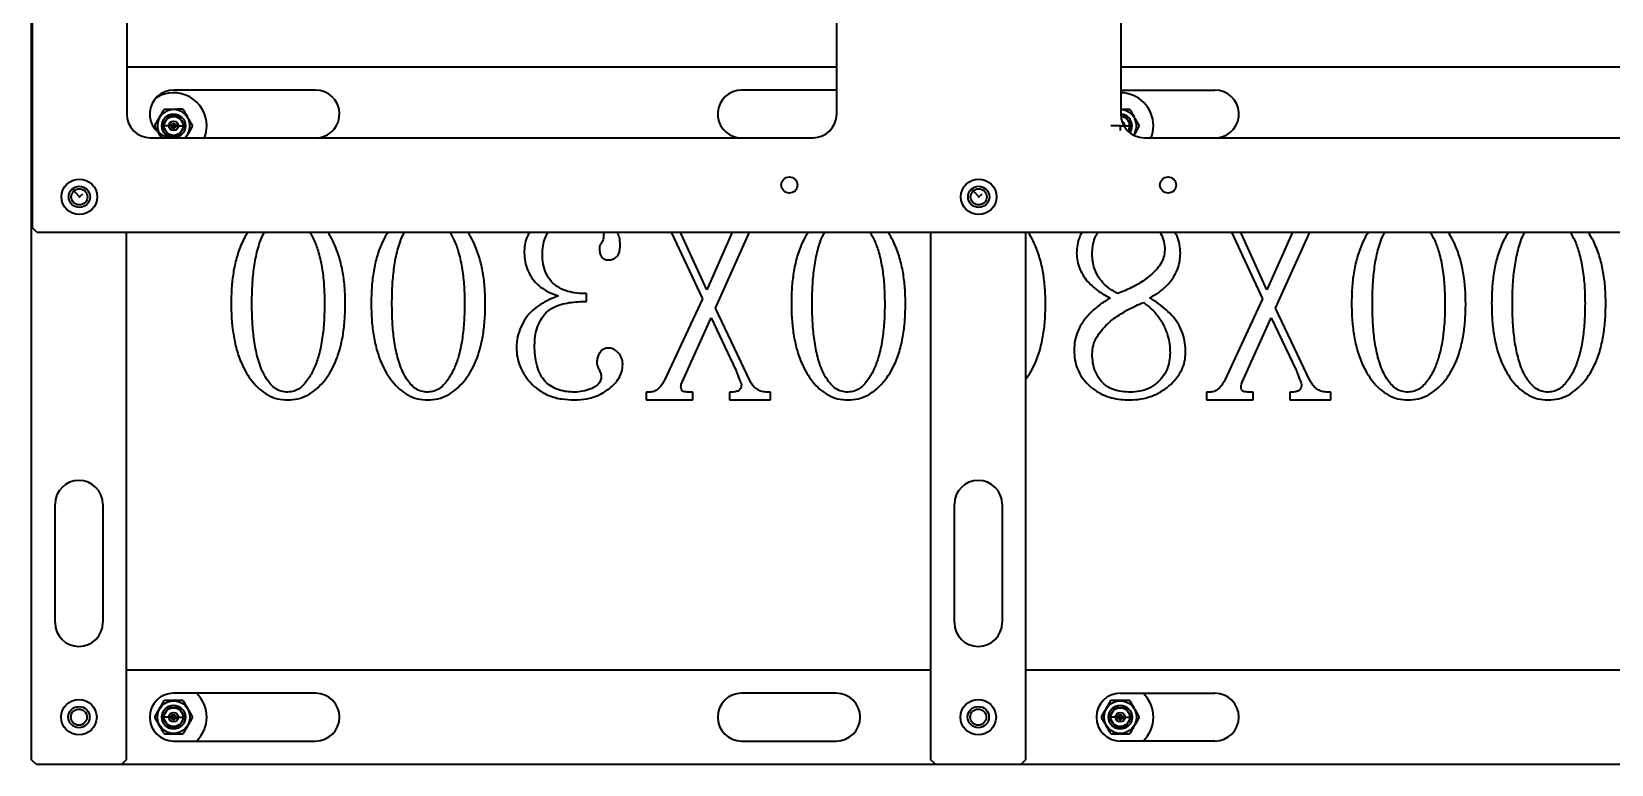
# Model space of a CAD drawing. Header units: millimetres. Extents: x -1052 to 3351, y 0 to 2015.
# Drawn here: x -248.64 to -238.76, y 1704.44 to 1709.02 of the extents above; entities that cross this region are included whole.
import ezdxf

# ---------------------------------------------------------------- set-up
doc = ezdxf.new("R2010")
doc.units = ezdxf.units.MM
doc.layers.add('AM_6', color=2, linetype='Continuous', lineweight=35)

msp = doc.modelspace()

# ---------------------------------------------------------------- linework, layer by layer
at = {"layer": 'AM_6'}
for p, q in [((-248.6363, 1704.4668), (-248.6363, 1714.343)), ((-248.6337, 1712.9129), (-248.6337, 1707.795)), ((-248.042, 1709.7623), (-248.042, 1708.505)), ((-243.6045, 1708.505), (-243.6045, 1709.5267)), ((-241.8295, 1709.5296), (-241.8295, 1708.505)), ((-248.042, 1708.8008), (-243.6045, 1708.8008)), ((-241.8295, 1708.8008), (-237.3945, 1708.8008)), ((-246.8613, 1708.6544), (-247.7488, 1708.6544)), ((-243.6071, 1708.6544), (-244.1988, 1708.6544)), ((-243.6045, 1708.6543), (-243.6071, 1708.6544)), ((-241.8295, 1708.6544), (-241.2404, 1708.6544)), ((-247.8001, 1708.4606), (-247.8171, 1708.431)), ((-247.783, 1708.4902), (-247.8001, 1708.4606)), ((-247.7488, 1708.4902), (-247.783, 1708.4902)), ((-247.7147, 1708.4902), (-247.7488, 1708.4902)), ((-247.6976, 1708.4606), (-247.7147, 1708.4902)), ((-247.6805, 1708.431), (-247.6976, 1708.4606)), ((-241.7978, 1708.4901), (-241.8287, 1708.4902)), ((-241.7808, 1708.4605), (-241.7978, 1708.4901)), ((-241.7638, 1708.4309), (-241.7808, 1708.4605)), ((-247.8171, 1708.431), (-247.8001, 1708.4014)), ((-247.7488, 1708.431), (-247.8073, 1708.431)), ((-247.8001, 1708.4014), (-247.783, 1708.3718)), ((-247.783, 1708.3718), (-247.7488, 1708.3718)), ((-247.7488, 1708.431), (-247.7488, 1708.4017)), ((-247.7488, 1708.431), (-247.7488, 1708.4017)), ((-247.7488, 1708.431), (-247.6903, 1708.431)), ((-247.7488, 1708.3718), (-247.7146, 1708.3718)), ((-247.7146, 1708.3718), (-247.6976, 1708.4014)), ((-247.6976, 1708.4014), (-247.6805, 1708.431)), ((-241.8321, 1708.431), (-241.8906, 1708.4311)), ((-241.8321, 1708.431), (-241.8321, 1708.4017)), ((-241.8321, 1708.431), (-241.8321, 1708.4017)), ((-241.8321, 1708.431), (-241.7736, 1708.4309)), ((-241.8025, 1708.431), (-241.8039, 1708.4219)), ((-241.7832, 1708.3975), (-241.7809, 1708.4013)), ((-241.7809, 1708.4013), (-241.7638, 1708.4309)), ((-247.8941, 1708.357), (-243.7524, 1708.357)), ((-241.6816, 1708.357), (-237.5398, 1708.357)), ((-248.3379, 1707.9872), (-248.3772, 1708.0306)), ((-248.3379, 1707.9872), (-248.3162, 1708.0069)), ((-242.717, 1707.9872), (-242.7563, 1708.0306)), ((-242.717, 1707.9872), (-242.6953, 1708.0069)), ((-248.6041, 1707.7654), (-248.6337, 1707.795)), ((-248.6041, 1707.7654), (-236.8298, 1707.7654)), ((-248.0447, 1707.7654), (-248.0447, 1704.4668)), ((-244.6386, 1707.7654), (-244.4438, 1707.3488)), ((-244.5765, 1707.7561), (-244.5798, 1707.7654)), ((-244.4167, 1707.4065), (-244.5765, 1707.7561)), ((-244.2575, 1707.7654), (-244.4167, 1707.4065)), ((-244.3625, 1707.2916), (-244.1498, 1707.7654)), ((-243.0154, 1704.4668), (-243.0154, 1707.7654)), ((-242.4238, 1707.7654), (-242.4238, 1704.4668)), ((-241.1372, 1707.7654), (-240.9424, 1707.3488)), ((-241.0751, 1707.7561), (-241.0784, 1707.7654)), ((-240.9153, 1707.4065), (-241.0751, 1707.7561)), ((-240.7561, 1707.7654), (-240.9153, 1707.4065)), ((-240.8611, 1707.2916), (-240.6484, 1707.7654)), ((-245.1684, 1707.3331), (-245.1684, 1707.3817)), ((-244.4438, 1707.3488), (-244.6806, 1706.841)), ((-244.1462, 1706.8341), (-244.3625, 1707.2916)), ((-240.9424, 1707.3488), (-241.1792, 1706.841)), ((-240.6448, 1706.8341), (-240.8611, 1707.2916)), ((-244.5712, 1706.8273), (-244.3896, 1707.2298)), ((-244.3896, 1707.2298), (-244.2341, 1706.9023)), ((-241.0698, 1706.8273), (-240.8882, 1707.2298)), ((-240.8882, 1707.2298), (-240.7326, 1706.9023)), ((-244.7956, 1706.7657), (-244.7956, 1706.7171)), ((-244.7753, 1706.7657), (-244.7956, 1706.7657)), ((-244.7956, 1706.7171), (-244.5028, 1706.7171)), ((-244.5028, 1706.7657), (-244.5301, 1706.7657)), ((-244.5028, 1706.7171), (-244.5028, 1706.7657)), ((-244.2746, 1706.7657), (-244.2746, 1706.7171)), ((-244.2612, 1706.7657), (-244.2746, 1706.7657)), ((-244.2746, 1706.7171), (-244.0175, 1706.7171)), ((-244.0175, 1706.7657), (-244.0446, 1706.7657)), ((-244.0175, 1706.7171), (-244.0175, 1706.7657)), ((-241.2942, 1706.7657), (-241.2942, 1706.7171)), ((-241.2739, 1706.7657), (-241.2942, 1706.7657)), ((-241.2942, 1706.7171), (-241.0014, 1706.7171)), ((-241.0014, 1706.7657), (-241.0287, 1706.7657)), ((-241.0014, 1706.7171), (-241.0014, 1706.7657)), ((-240.7732, 1706.7657), (-240.7732, 1706.7171)), ((-240.7598, 1706.7657), (-240.7732, 1706.7657)), ((-240.7732, 1706.7171), (-240.5161, 1706.7171)), ((-240.5161, 1706.7657), (-240.5432, 1706.7657)), ((-240.5161, 1706.7171), (-240.5161, 1706.7657)), ((-248.4899, 1705.3247), (-248.4899, 1706.0643)), ((-248.1911, 1706.0643), (-248.1911, 1705.3247)), ((-242.869, 1705.3247), (-242.869, 1706.0643)), ((-242.5702, 1706.0643), (-242.5702, 1705.3247)), ((-248.0447, 1705.0289), (-243.0154, 1705.0289)), ((-242.4238, 1705.0289), (-237.3945, 1705.0289)), ((-246.8613, 1704.8824), (-247.7488, 1704.8824)), ((-243.6071, 1704.8824), (-244.1988, 1704.8824)), ((-241.8321, 1704.8824), (-241.2404, 1704.8824)), ((-247.8001, 1704.7626), (-247.8171, 1704.733)), ((-247.8171, 1704.733), (-247.8001, 1704.7035)), ((-247.7488, 1704.733), (-247.8073, 1704.733)), ((-247.783, 1704.7922), (-247.8001, 1704.7626)), ((-247.7488, 1704.7922), (-247.783, 1704.7922)), ((-247.7147, 1704.7922), (-247.7488, 1704.7922)), ((-247.7488, 1704.733), (-247.6903, 1704.7331)), ((-247.7488, 1704.733), (-247.7488, 1704.7038)), ((-247.7488, 1704.733), (-247.7488, 1704.7038)), ((-247.6976, 1704.7626), (-247.7147, 1704.7922)), ((-247.6805, 1704.7331), (-247.6976, 1704.7626)), ((-247.6976, 1704.7035), (-247.6805, 1704.7331)), ((-241.8833, 1704.7627), (-241.9004, 1704.7331)), ((-241.9004, 1704.7331), (-241.8834, 1704.7035)), ((-241.8321, 1704.733), (-241.8906, 1704.7331)), ((-241.8662, 1704.7923), (-241.8833, 1704.7627)), ((-241.832, 1704.7922), (-241.8662, 1704.7923)), ((-241.8321, 1704.733), (-241.8321, 1704.7038)), ((-241.8321, 1704.733), (-241.8321, 1704.7038)), ((-241.8321, 1704.733), (-241.7736, 1704.733)), ((-241.7978, 1704.7922), (-241.832, 1704.7922)), ((-241.7808, 1704.7626), (-241.7978, 1704.7922)), ((-241.7809, 1704.7034), (-241.7638, 1704.7329)), ((-241.7638, 1704.7329), (-241.7808, 1704.7626)), ((-247.8001, 1704.7035), (-247.783, 1704.6739)), ((-247.783, 1704.6739), (-247.7488, 1704.6739)), ((-247.7488, 1704.6739), (-247.7146, 1704.6739)), ((-247.7146, 1704.6739), (-247.6976, 1704.7035)), ((-241.8834, 1704.7035), (-241.8663, 1704.6739)), ((-241.8663, 1704.6739), (-241.8322, 1704.6739)), ((-241.8322, 1704.6739), (-241.798, 1704.6738)), ((-241.798, 1704.6738), (-241.7809, 1704.7034)), ((-247.7488, 1704.5837), (-246.8613, 1704.5837)), ((-244.1988, 1704.5837), (-243.6071, 1704.5837)), ((-241.2404, 1704.5837), (-241.8321, 1704.5837)), ((-248.6067, 1704.4372), (-248.6363, 1704.4668)), ((-248.0742, 1704.4372), (-248.6067, 1704.4372)), ((-248.0447, 1704.4668), (-248.0742, 1704.4372)), ((-242.9859, 1704.4372), (-248.0742, 1704.4372)), ((-242.9859, 1704.4372), (-243.0154, 1704.4668)), ((-242.4534, 1704.4372), (-242.9859, 1704.4372)), ((-242.4238, 1704.4668), (-242.4534, 1704.4372)), ((-237.365, 1704.4372), (-242.4534, 1704.4372))]:
    msp.add_line(p, q, dxfattribs=at)
for points in [[(-247.806, 1708.4503), (-247.8032, 1708.4572), (-247.7941, 1708.4709)], [(-247.7607, 1708.4902), (-247.7443, 1708.4912), (-247.7369, 1708.4902)], [(-247.7035, 1708.4709), (-247.699, 1708.465), (-247.6916, 1708.4503)], [(-241.8288, 1708.4913), (-241.8275, 1708.4912), (-241.8201, 1708.4902)], [(-241.7867, 1708.4708), (-241.7822, 1708.4649), (-241.7749, 1708.4502)], [(-247.7941, 1708.3911), (-247.8032, 1708.4048), (-247.806, 1708.4117)], [(-247.7369, 1708.3718), (-247.7443, 1708.3708), (-247.7607, 1708.3718)], [(-247.6916, 1708.4117), (-247.699, 1708.397), (-247.7035, 1708.3911)], [(-241.7749, 1708.4116), (-241.7823, 1708.3969), (-241.7824, 1708.3968)], [(-247.806, 1704.7523), (-247.8032, 1704.7592), (-247.7941, 1704.7729)], [(-247.7941, 1704.6932), (-247.8032, 1704.7069), (-247.806, 1704.7138)], [(-247.7607, 1704.7922), (-247.7443, 1704.7932), (-247.7369, 1704.7922)], [(-247.7035, 1704.7729), (-247.699, 1704.7671), (-247.6916, 1704.7523)], [(-247.6916, 1704.7138), (-247.699, 1704.6991), (-247.7035, 1704.6932)], [(-241.8893, 1704.7524), (-241.8864, 1704.7593), (-241.8773, 1704.773)], [(-241.8774, 1704.6932), (-241.8865, 1704.7069), (-241.8893, 1704.7138)], [(-241.8439, 1704.7922), (-241.8275, 1704.7932), (-241.8201, 1704.7922)], [(-241.7749, 1704.7137), (-241.7823, 1704.699), (-241.7869, 1704.6931)], [(-241.7867, 1704.7729), (-241.7822, 1704.767), (-241.7749, 1704.7523)], [(-247.7369, 1704.6739), (-247.7443, 1704.6729), (-247.7607, 1704.6739)], [(-241.8203, 1704.6739), (-241.8277, 1704.6729), (-241.8441, 1704.6739)]]:
    msp.add_lwpolyline(points, dxfattribs=at)
for centre, radius in [((-247.7488, 1708.431), 0.074), ((-247.7488, 1708.431), 0.0592), ((-247.7488, 1708.431), 0.0296), ((-247.7488, 1708.431), 0.0148), ((-248.3379, 1707.9872), 0.1109), ((-243.9003, 1708.0612), 0.0503), ((-242.717, 1707.9872), 0.1109), ((-241.5336, 1708.0612), 0.0503), ((-248.3379, 1707.9872), 0.0666), ((-248.3379, 1707.9872), 0.0503), ((-242.717, 1707.9872), 0.0666), ((-242.717, 1707.9872), 0.0503), ((-248.3405, 1704.733), 0.1109), ((-247.7488, 1704.733), 0.1016), ((-247.7488, 1704.733), 0.074), ((-242.7196, 1704.733), 0.1109), ((-241.8321, 1704.733), 0.1016), ((-241.8321, 1704.733), 0.074), ((-248.3405, 1704.733), 0.0666), ((-248.3405, 1704.733), 0.0503), ((-247.7488, 1704.733), 0.0592), ((-247.7488, 1704.733), 0.0296), ((-247.7488, 1704.733), 0.0148), ((-242.7196, 1704.733), 0.0666), ((-242.7196, 1704.733), 0.0503), ((-241.8321, 1704.733), 0.0592), ((-241.8321, 1704.733), 0.0296), ((-241.8321, 1704.733), 0.0148)]:
    msp.add_circle(centre, radius, dxfattribs=at)
for centre, radius, start, end in [((-247.7488, 1708.505), 0.1494, 90, 261.93469), ((-247.7488, 1708.431), 0.2071, 0.01196, 121.7961), ((-246.8613, 1708.505), 0.1494, 278.06529, 90), ((-244.1988, 1708.505), 0.1494, 90, 261.93478), ((-241.8321, 1708.431), 0.2071, 359.91735, 89.2741), ((-241.2404, 1708.505), 0.1494, 278.06515, 90), ((-247.8941, 1708.505), 0.1479, 180, 270), ((-247.7488, 1708.431), 0.1016, 90.01196, 226.71578), ((-247.7488, 1708.431), 0.1183, 118.96699, 121.05694), ((-247.7488, 1708.431), 0.1016, 313.28422, 90.01196), ((-247.7488, 1708.431), 0.1183, 58.96699, 61.05694), ((-243.7524, 1708.505), 0.1479, 270, 360), ((-241.8321, 1708.431), 0.1016, 325.26358, 88.52032), ((-241.6816, 1708.505), 0.1479, 180, 270), ((-241.8321, 1708.431), 0.074, 359.91735, 87.96711), ((-241.8321, 1708.431), 0.0592, 359.91735, 86.73041), ((-241.8321, 1708.431), 0.1183, 58.87238, 60.96233), ((-247.7488, 1708.431), 0.1183, 178.96699, 181.05694), ((-247.7488, 1708.431), 0.1183, 358.96699, 1.05694), ((-247.7488, 1708.431), 0.2071, 339.07473, 0.01196), ((-241.8321, 1708.431), 0.0296, 359.91735, 70.25329), ((-241.8321, 1708.431), 0.0592, 325.59717, 359.91735), ((-241.8321, 1708.431), 0.074, 324.36046, 359.91735), ((-241.8321, 1708.431), 0.1183, 358.87238, 0.96233), ((-241.8321, 1708.431), 0.2071, 339.07472, 359.91735), ((-248.3405, 1706.0643), 0.1494, 0, 180), ((-242.7196, 1706.0643), 0.1494, 0, 180), ((-248.3405, 1705.3247), 0.1494, 180, 0), ((-242.7196, 1705.3247), 0.1494, 180, 0), ((-247.7488, 1704.733), 0.1494, 90, 270), ((-247.7488, 1704.733), 0.1183, 118.96699, 121.05694), ((-247.7488, 1704.733), 0.1183, 58.96699, 61.05694), ((-247.7488, 1704.733), 0.2071, 0.01196, 46.17255), ((-246.8613, 1704.733), 0.1494, 270, 90), ((-244.1988, 1704.733), 0.1494, 90, 270), ((-243.6071, 1704.733), 0.1494, 270, 90), ((-241.8321, 1704.733), 0.1494, 90, 270), ((-241.8321, 1704.733), 0.1183, 118.87238, 120.96233), ((-241.8321, 1704.733), 0.1183, 58.87238, 60.96233), ((-241.8321, 1704.733), 0.2071, 359.91735, 46.17255), ((-241.2404, 1704.733), 0.1494, 270, 90), ((-247.7488, 1704.733), 0.1183, 178.96699, 181.05694), ((-247.7488, 1704.733), 0.1183, 358.96699, 1.05694), ((-247.7488, 1704.733), 0.2071, 313.82745, 0.01196), ((-241.8321, 1704.733), 0.1183, 178.87238, 180.96233), ((-241.8321, 1704.733), 0.1183, 358.87238, 0.96233), ((-241.8321, 1704.733), 0.2071, 313.82745, 359.91735), ((-247.7488, 1704.733), 0.1183, 238.96699, 241.05694), ((-247.7488, 1704.733), 0.1183, 298.96699, 301.05694), ((-241.8321, 1704.733), 0.1183, 238.87238, 240.96233), ((-241.8321, 1704.733), 0.1183, 298.87238, 300.96233)]:
    msp.add_arc(centre, radius, start, end, dxfattribs=at)
for points, knots in [([(-247.8099, 1708.5324), (-247.8144, 1708.5245), (-247.8235, 1708.5088), (-247.8384, 1708.4829), (-247.8534, 1708.457), (-247.8625, 1708.4411), (-247.8671, 1708.4331)], [0, 0, 0, 0, 1.927165, 3.860956, 5.794003, 7.745967, 7.745967, 7.745967, 7.745967]), ([(-247.6916, 1708.5346), (-247.7007, 1708.5346), (-247.719, 1708.5346), (-247.7489, 1708.5345), (-247.7787, 1708.5345), (-247.797, 1708.5345), (-247.8061, 1708.5345)], [0, 0, 0, 0, 1.940476, 3.874383, 5.805976, 7.745967, 7.745967, 7.745967, 7.745967]), ([(-247.6305, 1708.4332), (-247.635, 1708.441), (-247.6441, 1708.4568), (-247.6591, 1708.4826), (-247.6741, 1708.5086), (-247.6832, 1708.5244), (-247.6878, 1708.5324)], [0, 0, 0, 0, 1.927165, 3.860956, 5.794003, 7.745967, 7.745967, 7.745967, 7.745967]), ([(-241.7747, 1708.5345), (-241.7838, 1708.5345), (-241.8013, 1708.5345), (-241.8204, 1708.5345), (-241.8295, 1708.5345)], [0, 0, 0, 0, 1.937974, 3.705715, 3.705715, 3.705715, 3.705715]), ([(-241.7138, 1708.433), (-241.7183, 1708.4409), (-241.7274, 1708.4566), (-241.7423, 1708.4825), (-241.7572, 1708.5085), (-241.7663, 1708.5243), (-241.7709, 1708.5323)], [0, 0, 0, 0, 1.927165, 3.860956, 5.794003, 7.745967, 7.745967, 7.745967, 7.745967]), ([(-247.8671, 1708.4288), (-247.8626, 1708.421), (-247.8535, 1708.4052), (-247.8391, 1708.3804), (-247.83, 1708.3645), (-247.8257, 1708.357)], [0, 0, 0, 0, 1.944492, 3.895669, 5.603895, 5.603895, 5.603895, 5.603895]), ([(-247.672, 1708.357), (-247.6677, 1708.3644), (-247.6586, 1708.3802), (-247.6442, 1708.4051), (-247.6351, 1708.4209), (-247.6305, 1708.4289)], [0, 0, 0, 0, 1.686713, 3.637015, 5.606401, 5.606401, 5.606401, 5.606401]), ([(-241.7464, 1708.3723), (-241.7452, 1708.3745), (-241.739, 1708.3852), (-241.7275, 1708.4049), (-241.7184, 1708.4207), (-241.7138, 1708.4287)], [0, 0, 0, 0, 0.506727, 2.446542, 4.405338, 4.405338, 4.405338, 4.405338]), ([(-247.2835, 1707.7654), (-247.2867, 1707.761), (-247.3024, 1707.7392), (-247.3285, 1707.6863), (-247.3575, 1707.6059), (-247.3768, 1707.5118), (-247.3877, 1707.4164), (-247.3887, 1707.3524), (-247.3892, 1707.3204)], [0, 0, 0, 0, 1.104504, 5.428195, 11.910792, 18.395274, 24.881598, 31.367921, 31.367921, 31.367921, 31.367921]), ([(-247.2595, 1707.3204), (-247.259, 1707.3562), (-247.258, 1707.4278), (-247.2484, 1707.5348), (-247.2332, 1707.6233), (-247.2134, 1707.692), (-247.1992, 1707.7345), (-247.186, 1707.7577), (-247.1817, 1707.7654)], [0, 0, 0, 0, 7.260937, 14.521686, 21.780741, 25.411226, 29.042064, 30.818904, 30.818904, 30.818904, 30.818904]), ([(-246.8972, 1707.7654), (-246.8876, 1707.7483), (-246.8647, 1707.708), (-246.8387, 1707.6298), (-246.8189, 1707.5338), (-246.8072, 1707.4273), (-246.8062, 1707.3561), (-246.8057, 1707.3204)], [0, 0, 0, 0, 3.971532, 9.391299, 16.616754, 23.844412, 31.073072, 31.073072, 31.073072, 31.073072]), ([(-246.676, 1707.3204), (-246.6766, 1707.3526), (-246.6778, 1707.4168), (-246.6897, 1707.5126), (-246.7106, 1707.607), (-246.7411, 1707.6871), (-246.7672, 1707.7399), (-246.7827, 1707.7613), (-246.7856, 1707.7654)], [0, 0, 0, 0, 6.518499, 13.03703, 19.553571, 26.069152, 30.414467, 31.428529, 31.428529, 31.428529, 31.428529]), ([(-246.4082, 1707.7654), (-246.4114, 1707.761), (-246.427, 1707.7392), (-246.4532, 1707.6863), (-246.4821, 1707.6059), (-246.5014, 1707.5118), (-246.5123, 1707.4164), (-246.5133, 1707.3524), (-246.5139, 1707.3204)], [0, 0, 0, 0, 1.104503, 5.428195, 11.910791, 18.395273, 24.881597, 31.36792, 31.36792, 31.36792, 31.36792]), ([(-246.3842, 1707.3204), (-246.3837, 1707.3562), (-246.3827, 1707.4278), (-246.3731, 1707.5348), (-246.3578, 1707.6233), (-246.338, 1707.692), (-246.3238, 1707.7345), (-246.3107, 1707.7577), (-246.3064, 1707.7654)], [0, 0, 0, 0, 7.260937, 14.521686, 21.780741, 25.411226, 29.042064, 30.818903, 30.818903, 30.818903, 30.818903]), ([(-246.0219, 1707.7654), (-246.0122, 1707.7483), (-245.9894, 1707.708), (-245.9634, 1707.6298), (-245.9436, 1707.5338), (-245.9318, 1707.4273), (-245.9308, 1707.3561), (-245.9303, 1707.3204)], [0, 0, 0, 0, 3.971532, 9.391298, 16.616753, 23.844411, 31.073071, 31.073071, 31.073071, 31.073071]), ([(-245.8006, 1707.3204), (-245.8012, 1707.3526), (-245.8024, 1707.4168), (-245.8143, 1707.5126), (-245.8352, 1707.607), (-245.8658, 1707.6871), (-245.8918, 1707.7399), (-245.9073, 1707.7613), (-245.9103, 1707.7654)], [0, 0, 0, 0, 6.518499, 13.03703, 19.553571, 26.069152, 30.414467, 31.428529, 31.428529, 31.428529, 31.428529]), ([(-245.5237, 1707.7654), (-245.5279, 1707.7585), (-245.5407, 1707.7378), (-245.5542, 1707.6984), (-245.5564, 1707.6656), (-245.5575, 1707.6492)], [0, 0, 0, 0, 1.627433, 4.96109, 8.29355, 8.29355, 8.29355, 8.29355]), ([(-245.444, 1707.6284), (-245.4432, 1707.6456), (-245.4416, 1707.68), (-245.43, 1707.7268), (-245.4156, 1707.7537), (-245.4093, 1707.7654)], [0, 0, 0, 0, 3.489077, 6.978706, 9.665659, 9.665659, 9.665659, 9.665659]), ([(-245.0737, 1707.7001), (-245.0782, 1707.6946), (-245.0862, 1707.6846), (-245.087, 1707.672), (-245.0874, 1707.6664)], [0, 0, 0, 0, 1.408818, 2.520444, 2.520444, 2.520444, 2.520444]), ([(-245.06, 1707.7672), (-245.0606, 1707.7543), (-245.0614, 1707.7363), (-245.0649, 1707.7129), (-245.0708, 1707.7043), (-245.0737, 1707.7001)], [0, 0, 0, 0, 2.63685, 3.682025, 4.713248, 4.713248, 4.713248, 4.713248]), ([(-245.0291, 1707.5925), (-245.0208, 1707.5934), (-245.0041, 1707.5954), (-244.9825, 1707.6089), (-244.9653, 1707.6298), (-244.9588, 1707.6576), (-244.9581, 1707.6772), (-244.9577, 1707.6869)], [0, 0, 0, 0, 1.684468, 3.373027, 5.056239, 7.046623, 9.040429, 9.040429, 9.040429, 9.040429]), ([(-244.9577, 1707.6869), (-244.9583, 1707.7026), (-244.9594, 1707.7299), (-244.9702, 1707.7548), (-244.9748, 1707.7654)], [0, 0, 0, 0, 3.149861, 5.476207, 5.476207, 5.476207, 5.476207]), ([(-243.7821, 1707.7654), (-243.7853, 1707.761), (-243.801, 1707.7392), (-243.8271, 1707.6863), (-243.8561, 1707.6059), (-243.8754, 1707.5118), (-243.8863, 1707.4164), (-243.8873, 1707.3524), (-243.8878, 1707.3204)], [0, 0, 0, 0, 1.104501, 5.428193, 11.910789, 18.395271, 24.881595, 31.367918, 31.367918, 31.367918, 31.367918]), ([(-243.7581, 1707.3204), (-243.7576, 1707.3562), (-243.7566, 1707.4278), (-243.747, 1707.5348), (-243.7318, 1707.6233), (-243.712, 1707.692), (-243.6977, 1707.7345), (-243.6846, 1707.7577), (-243.6803, 1707.7654)], [0, 0, 0, 0, 7.260937, 14.521686, 21.780741, 25.411226, 29.042064, 30.818902, 30.818902, 30.818902, 30.818902]), ([(-243.3958, 1707.7654), (-243.3862, 1707.7483), (-243.3633, 1707.708), (-243.3373, 1707.6298), (-243.3175, 1707.5338), (-243.3058, 1707.4273), (-243.3048, 1707.3561), (-243.3042, 1707.3204)], [0, 0, 0, 0, 3.97153, 9.391296, 16.616751, 23.84441, 31.07307, 31.07307, 31.07307, 31.07307]), ([(-243.1746, 1707.3204), (-243.1752, 1707.3526), (-243.1764, 1707.4168), (-243.1882, 1707.5126), (-243.2092, 1707.607), (-243.2397, 1707.6871), (-243.2658, 1707.7399), (-243.2813, 1707.7613), (-243.2842, 1707.7654)], [0, 0, 0, 0, 6.518499, 13.03703, 19.553571, 26.069152, 30.414467, 31.428527, 31.428527, 31.428527, 31.428527]), ([(-242.2992, 1707.3204), (-242.2998, 1707.3526), (-242.301, 1707.4168), (-242.3129, 1707.5126), (-242.3338, 1707.607), (-242.3643, 1707.6871), (-242.3904, 1707.7399), (-242.4059, 1707.7613), (-242.4089, 1707.7654)], [0, 0, 0, 0, 6.518499, 13.03703, 19.553571, 26.069152, 30.414467, 31.428526, 31.428526, 31.428526, 31.428526]), ([(-242.0704, 1707.7654), (-242.0757, 1707.7562), (-242.0896, 1707.732), (-242.1019, 1707.6878), (-242.1038, 1707.6531), (-242.1047, 1707.6358)], [0, 0, 0, 0, 2.139286, 5.660542, 9.181424, 9.181424, 9.181424, 9.181424]), ([(-242.0074, 1707.6284), (-242.0066, 1707.6456), (-242.005, 1707.6799), (-241.9934, 1707.7267), (-241.979, 1707.7536), (-241.9728, 1707.7654)], [0, 0, 0, 0, 3.482175, 6.964901, 9.665048, 9.665048, 9.665048, 9.665048]), ([(-241.585, 1707.7654), (-241.583, 1707.7623), (-241.5713, 1707.7447), (-241.5575, 1707.7078), (-241.5549, 1707.6731), (-241.5535, 1707.6558)], [0, 0, 0, 0, 0.755597, 4.287297, 7.813969, 7.813969, 7.813969, 7.813969]), ([(-241.4563, 1707.6358), (-241.4573, 1707.6539), (-241.4594, 1707.6901), (-241.4721, 1707.7344), (-241.4861, 1707.7577), (-241.4908, 1707.7654)], [0, 0, 0, 0, 3.685083, 7.369956, 9.189011, 9.189011, 9.189011, 9.189011]), ([(-240.2807, 1707.7654), (-240.2839, 1707.761), (-240.2995, 1707.7392), (-240.3257, 1707.6863), (-240.3547, 1707.6059), (-240.374, 1707.5118), (-240.3848, 1707.4164), (-240.3859, 1707.3524), (-240.3864, 1707.3204)], [0, 0, 0, 0, 1.104499, 5.42819, 11.910787, 18.395268, 24.881592, 31.367915, 31.367915, 31.367915, 31.367915]), ([(-240.2567, 1707.3204), (-240.2562, 1707.3562), (-240.2552, 1707.4278), (-240.2456, 1707.5348), (-240.2304, 1707.6233), (-240.2106, 1707.692), (-240.1963, 1707.7345), (-240.1832, 1707.7577), (-240.1789, 1707.7654)], [0, 0, 0, 0, 7.260937, 14.521686, 21.780741, 25.411226, 29.042064, 30.818899, 30.818899, 30.818899, 30.818899]), ([(-239.8944, 1707.7654), (-239.8848, 1707.7483), (-239.8619, 1707.708), (-239.8359, 1707.6298), (-239.8161, 1707.5338), (-239.8044, 1707.4273), (-239.8034, 1707.3561), (-239.8028, 1707.3204)], [0, 0, 0, 0, 3.971527, 9.391294, 16.616749, 23.844407, 31.073067, 31.073067, 31.073067, 31.073067]), ([(-239.6732, 1707.3204), (-239.6738, 1707.3526), (-239.675, 1707.4168), (-239.6868, 1707.5126), (-239.7078, 1707.607), (-239.7383, 1707.6871), (-239.7644, 1707.7399), (-239.7799, 1707.7613), (-239.7828, 1707.7654)], [0, 0, 0, 0, 6.518499, 13.03703, 19.553571, 26.069152, 30.414467, 31.428524, 31.428524, 31.428524, 31.428524]), ([(-239.4054, 1707.7654), (-239.4085, 1707.761), (-239.4242, 1707.7392), (-239.4504, 1707.6863), (-239.4793, 1707.6059), (-239.4986, 1707.5118), (-239.5095, 1707.4164), (-239.5105, 1707.3524), (-239.5111, 1707.3204)], [0, 0, 0, 0, 1.104498, 5.428189, 11.910786, 18.395267, 24.881592, 31.367915, 31.367915, 31.367915, 31.367915]), ([(-239.3814, 1707.3204), (-239.3809, 1707.3562), (-239.3799, 1707.4278), (-239.3703, 1707.5348), (-239.355, 1707.6233), (-239.3352, 1707.692), (-239.321, 1707.7345), (-239.3079, 1707.7577), (-239.3036, 1707.7654)], [0, 0, 0, 0, 7.260937, 14.521686, 21.780741, 25.411226, 29.042064, 30.818898, 30.818898, 30.818898, 30.818898]), ([(-239.0191, 1707.7654), (-239.0094, 1707.7483), (-238.9866, 1707.708), (-238.9606, 1707.6298), (-238.9407, 1707.5338), (-238.929, 1707.4273), (-238.928, 1707.3561), (-238.9275, 1707.3204)], [0, 0, 0, 0, 3.971527, 9.391293, 16.616748, 23.844406, 31.073066, 31.073066, 31.073066, 31.073066]), ([(-238.7978, 1707.3204), (-238.7984, 1707.3526), (-238.7996, 1707.4168), (-238.8115, 1707.5126), (-238.8324, 1707.607), (-238.8629, 1707.6871), (-238.889, 1707.7399), (-238.9045, 1707.7613), (-238.9075, 1707.7654)], [0, 0, 0, 0, 6.518499, 13.03703, 19.553571, 26.069152, 30.414467, 31.428523, 31.428523, 31.428523, 31.428523]), ([(-245.5575, 1707.6492), (-245.5567, 1707.6313), (-245.5553, 1707.5954), (-245.5429, 1707.5428), (-245.5203, 1707.4937), (-245.4879, 1707.4493), (-245.445, 1707.4135), (-245.3955, 1707.3861), (-245.3599, 1707.3739), (-245.3422, 1707.3678)], [0, 0, 0, 0, 3.635211, 7.269468, 10.902488, 14.534689, 18.340458, 22.147777, 25.957079, 25.957079, 25.957079, 25.957079]), ([(-245.1684, 1707.3817), (-245.1882, 1707.3823), (-245.2276, 1707.3833), (-245.286, 1707.3943), (-245.3413, 1707.4167), (-245.3891, 1707.4546), (-245.4226, 1707.5065), (-245.4412, 1707.5664), (-245.443, 1707.6077), (-245.444, 1707.6284)], [0, 0, 0, 0, 4.006866, 8.011927, 12.011262, 16.005745, 20.190787, 24.378667, 28.572897, 28.572897, 28.572897, 28.572897]), ([(-245.0874, 1707.6664), (-245.0868, 1707.6564), (-245.0857, 1707.6364), (-245.0757, 1707.6089), (-245.0529, 1707.5938), (-245.0371, 1707.5929), (-245.0291, 1707.5925)], [0, 0, 0, 0, 2.047895, 4.088593, 5.681813, 7.288672, 7.288672, 7.288672, 7.288672]), ([(-242.1047, 1707.6358), (-242.1038, 1707.6185), (-242.102, 1707.5839), (-242.0854, 1707.5342), (-242.0609, 1707.4884), (-242.0279, 1707.4471), (-241.988, 1707.4113), (-241.9434, 1707.3801), (-241.9115, 1707.3631), (-241.8955, 1707.3546)], [0, 0, 0, 0, 3.501305, 7.006515, 10.508905, 14.01139, 17.680989, 21.35171, 25.022686, 25.022686, 25.022686, 25.022686]), ([(-241.8474, 1707.382), (-241.8643, 1707.3914), (-241.8982, 1707.4102), (-241.9419, 1707.449), (-241.9746, 1707.4924), (-241.9948, 1707.5381), (-242.0057, 1707.5828), (-242.0068, 1707.6132), (-242.0074, 1707.6284)], [0, 0, 0, 0, 3.927, 7.851125, 11.773583, 14.859258, 17.944262, 21.030108, 21.030108, 21.030108, 21.030108]), ([(-241.5535, 1707.6558), (-241.5551, 1707.64), (-241.5582, 1707.6083), (-241.5801, 1707.5654), (-241.6094, 1707.528), (-241.644, 1707.4954), (-241.6937, 1707.4572), (-241.7614, 1707.4179), (-241.8187, 1707.394), (-241.8474, 1707.382)], [0, 0, 0, 0, 3.198022, 6.400727, 9.606377, 12.813709, 16.021399, 22.320705, 28.621385, 28.621385, 28.621385, 28.621385]), ([(-241.6493, 1707.3546), (-241.6297, 1707.3656), (-241.5906, 1707.3874), (-241.5392, 1707.4313), (-241.4997, 1707.4802), (-241.4738, 1707.5319), (-241.4586, 1707.5829), (-241.457, 1707.6181), (-241.4563, 1707.6358)], [0, 0, 0, 0, 4.542983, 9.087019, 13.627008, 17.196197, 20.766836, 24.336277, 24.336277, 24.336277, 24.336277]), ([(-247.3892, 1707.3204), (-247.3887, 1707.2882), (-247.3876, 1707.2238), (-247.3767, 1707.1276), (-247.3571, 1707.0329), (-247.3288, 1706.9514), (-247.2941, 1706.8846), (-247.2577, 1706.8313), (-247.2138, 1706.7837), (-247.1612, 1706.7459), (-247.1006, 1706.7214), (-247.0576, 1706.7185), (-247.0361, 1706.7171)], [0, 0, 0, 0, 6.53634, 13.072774, 19.607496, 26.140702, 30.497458, 34.853869, 39.209725, 43.562349, 47.912259, 52.262522, 52.262522, 52.262522, 52.262522]), ([(-247.0361, 1706.7657), (-247.0497, 1706.7668), (-247.0768, 1706.769), (-247.1139, 1706.7876), (-247.144, 1706.8151), (-247.1715, 1706.851), (-247.1943, 1706.8953), (-247.2136, 1706.9459), (-247.2333, 1707.0153), (-247.2486, 1707.1044), (-247.258, 1707.2122), (-247.259, 1707.2844), (-247.2595, 1707.3204)], [0, 0, 0, 0, 2.737707, 5.477228, 8.218682, 10.962098, 14.61945, 18.278278, 21.937386, 29.253689, 36.571317, 43.889685, 43.889685, 43.889685, 43.889685]), ([(-247.0361, 1706.7171), (-247.0145, 1706.7185), (-246.9712, 1706.7213), (-246.91, 1706.7455), (-246.8565, 1706.7826), (-246.8113, 1706.8296), (-246.7732, 1706.8822), (-246.7376, 1706.9492), (-246.7084, 1707.0309), (-246.6886, 1707.1263), (-246.6775, 1707.2231), (-246.6765, 1707.288), (-246.676, 1707.3204)], [0, 0, 0, 0, 4.380654, 8.760049, 13.142871, 17.52698, 21.913034, 26.298994, 32.87551, 39.45504, 46.035854, 52.616153, 52.616153, 52.616153, 52.616153]), ([(-246.8057, 1707.3204), (-246.8061, 1707.2843), (-246.807, 1707.2122), (-246.8181, 1707.1044), (-246.8364, 1707.0067), (-246.8657, 1706.9212), (-246.8965, 1706.8606), (-246.9294, 1706.8174), (-246.9592, 1706.7897), (-246.9955, 1706.7695), (-247.0226, 1706.767), (-247.0361, 1706.7657)], [0, 0, 0, 0, 7.321546, 14.642104, 21.96059, 27.449501, 32.934439, 35.679364, 38.422582, 41.163275, 43.900225, 43.900225, 43.900225, 43.900225]), ([(-246.5139, 1707.3204), (-246.5133, 1707.2882), (-246.5122, 1707.2238), (-246.5014, 1707.1276), (-246.4817, 1707.0329), (-246.4535, 1706.9514), (-246.4187, 1706.8846), (-246.3823, 1706.8313), (-246.3385, 1706.7837), (-246.2859, 1706.7459), (-246.2253, 1706.7214), (-246.1823, 1706.7185), (-246.1608, 1706.7171)], [0, 0, 0, 0, 6.53634, 13.072774, 19.607496, 26.140702, 30.497458, 34.853869, 39.209725, 43.562349, 47.912259, 52.262522, 52.262522, 52.262522, 52.262522]), ([(-246.1608, 1706.7657), (-246.1743, 1706.7668), (-246.2014, 1706.769), (-246.2385, 1706.7876), (-246.2687, 1706.8151), (-246.2962, 1706.851), (-246.3189, 1706.8953), (-246.3382, 1706.9459), (-246.3579, 1707.0153), (-246.3733, 1707.1044), (-246.3826, 1707.2122), (-246.3837, 1707.2844), (-246.3842, 1707.3204)], [0, 0, 0, 0, 2.737707, 5.477228, 8.218682, 10.962098, 14.61945, 18.278278, 21.937386, 29.253689, 36.571317, 43.889685, 43.889685, 43.889685, 43.889685]), ([(-246.1608, 1706.7171), (-246.1391, 1706.7185), (-246.0959, 1706.7213), (-246.0347, 1706.7455), (-245.9811, 1706.7826), (-245.936, 1706.8296), (-245.8978, 1706.8822), (-245.8623, 1706.9492), (-245.833, 1707.0309), (-245.8133, 1707.1263), (-245.8022, 1707.2231), (-245.8011, 1707.288), (-245.8006, 1707.3204)], [0, 0, 0, 0, 4.380654, 8.760049, 13.142871, 17.52698, 21.913034, 26.298994, 32.87551, 39.45504, 46.035854, 52.616153, 52.616153, 52.616153, 52.616153]), ([(-245.9303, 1707.3204), (-245.9308, 1707.2843), (-245.9317, 1707.2122), (-245.9427, 1707.1044), (-245.961, 1707.0067), (-245.9903, 1706.9212), (-246.0212, 1706.8606), (-246.054, 1706.8174), (-246.0838, 1706.7897), (-246.1201, 1706.7695), (-246.1472, 1706.767), (-246.1608, 1706.7657)], [0, 0, 0, 0, 7.321546, 14.642104, 21.96059, 27.449501, 32.934439, 35.679364, 38.422582, 41.163275, 43.900225, 43.900225, 43.900225, 43.900225]), ([(-245.3422, 1707.3678), (-245.3617, 1707.3604), (-245.4007, 1707.3457), (-245.4557, 1707.3157), (-245.5069, 1707.2792), (-245.5488, 1707.2307), (-245.5789, 1707.1735), (-245.6019, 1707.1115), (-245.6047, 1707.0677), (-245.6061, 1707.0459)], [0, 0, 0, 0, 4.230424, 8.459632, 12.686915, 16.908734, 21.338782, 25.768812, 30.196448, 30.196448, 30.196448, 30.196448]), ([(-245.4926, 1707.0595), (-245.4919, 1707.0778), (-245.4906, 1707.1143), (-245.4785, 1707.168), (-245.4558, 1707.2181), (-245.4235, 1707.2628), (-245.3791, 1707.2955), (-245.3284, 1707.3153), (-245.2757, 1707.3262), (-245.2222, 1707.3321), (-245.1863, 1707.3328), (-245.1684, 1707.3331)], [0, 0, 0, 0, 3.70098, 7.401419, 11.098982, 14.796516, 18.487928, 22.121967, 25.757944, 29.394834, 33.032104, 33.032104, 33.032104, 33.032104]), ([(-243.8878, 1707.3204), (-243.8873, 1707.2882), (-243.8862, 1707.2238), (-243.8753, 1707.1276), (-243.8557, 1707.0329), (-243.8274, 1706.9514), (-243.7927, 1706.8846), (-243.7563, 1706.8313), (-243.7124, 1706.7837), (-243.6598, 1706.7459), (-243.5992, 1706.7214), (-243.5562, 1706.7185), (-243.5347, 1706.7171)], [0, 0, 0, 0, 6.53634, 13.072774, 19.607496, 26.140702, 30.497458, 34.853869, 39.209725, 43.562349, 47.912259, 52.262522, 52.262522, 52.262522, 52.262522]), ([(-243.5347, 1706.7657), (-243.5483, 1706.7668), (-243.5754, 1706.769), (-243.6125, 1706.7876), (-243.6426, 1706.8151), (-243.6701, 1706.851), (-243.6929, 1706.8953), (-243.7121, 1706.9459), (-243.7319, 1707.0153), (-243.7472, 1707.1044), (-243.7566, 1707.2122), (-243.7576, 1707.2844), (-243.7581, 1707.3204)], [0, 0, 0, 0, 2.737707, 5.477228, 8.218682, 10.962098, 14.61945, 18.278278, 21.937386, 29.253689, 36.571317, 43.889685, 43.889685, 43.889685, 43.889685]), ([(-243.5347, 1706.7171), (-243.5131, 1706.7185), (-243.4698, 1706.7213), (-243.4086, 1706.7455), (-243.355, 1706.7826), (-243.3099, 1706.8296), (-243.2718, 1706.8822), (-243.2362, 1706.9492), (-243.207, 1707.0309), (-243.1872, 1707.1263), (-243.1761, 1707.2231), (-243.1751, 1707.288), (-243.1746, 1707.3204)], [0, 0, 0, 0, 4.380654, 8.760049, 13.142871, 17.52698, 21.913034, 26.298994, 32.87551, 39.45504, 46.035854, 52.616153, 52.616153, 52.616153, 52.616153]), ([(-243.3042, 1707.3204), (-243.3047, 1707.2843), (-243.3056, 1707.2122), (-243.3167, 1707.1044), (-243.335, 1707.0067), (-243.3643, 1706.9212), (-243.3951, 1706.8606), (-243.428, 1706.8174), (-243.4578, 1706.7897), (-243.494, 1706.7695), (-243.5212, 1706.767), (-243.5347, 1706.7657)], [0, 0, 0, 0, 7.321546, 14.642104, 21.96059, 27.449501, 32.934439, 35.679364, 38.422582, 41.163275, 43.900225, 43.900225, 43.900225, 43.900225]), ([(-242.4238, 1706.847), (-242.4148, 1706.8588), (-242.3927, 1706.8878), (-242.3611, 1706.9494), (-242.3315, 1707.0309), (-242.3119, 1707.1264), (-242.3008, 1707.2231), (-242.2997, 1707.288), (-242.2992, 1707.3204)], [0, 0, 0, 0, 3.004857, 7.389364, 13.963704, 20.541055, 27.11969, 33.697811, 33.697811, 33.697811, 33.697811]), ([(-241.8955, 1707.3546), (-241.9175, 1707.3407), (-241.9616, 1707.3129), (-242.0212, 1707.2619), (-242.0678, 1707.2057), (-242.0992, 1707.1462), (-242.1179, 1707.0871), (-242.1199, 1707.0461), (-242.1209, 1707.0256)], [0, 0, 0, 0, 5.285988, 10.569434, 15.850077, 20.001635, 24.157236, 28.308413, 28.308413, 28.308413, 28.308413]), ([(-242.0074, 1707.0053), (-242.006, 1707.0232), (-242.0031, 1707.059), (-241.9813, 1707.1088), (-241.9506, 1707.1529), (-241.9133, 1707.1916), (-241.8588, 1707.237), (-241.7837, 1707.2838), (-241.7198, 1707.3128), (-241.6878, 1707.3273)], [0, 0, 0, 0, 3.61901, 7.239133, 10.863153, 14.488167, 18.114295, 25.234839, 32.357773, 32.357773, 32.357773, 32.357773]), ([(-241.6878, 1707.3273), (-241.6693, 1707.3134), (-241.6322, 1707.2856), (-241.5876, 1707.2319), (-241.5552, 1707.176), (-241.5348, 1707.1201), (-241.5232, 1707.0666), (-241.5218, 1707.0303), (-241.5211, 1707.0122)], [0, 0, 0, 0, 4.683969, 9.367416, 14.051285, 17.731676, 21.414532, 25.096097, 25.096097, 25.096097, 25.096097]), ([(-241.4239, 1707.0119), (-241.4246, 1707.0321), (-241.426, 1707.0726), (-241.4401, 1707.1319), (-241.4646, 1707.1877), (-241.501, 1707.2377), (-241.5448, 1707.2825), (-241.5948, 1707.322), (-241.6311, 1707.3437), (-241.6493, 1707.3546)], [0, 0, 0, 0, 4.09749, 8.19341, 12.287821, 16.384292, 20.677956, 24.97256, 29.267287, 29.267287, 29.267287, 29.267287]), ([(-240.3864, 1707.3204), (-240.3859, 1707.2882), (-240.3848, 1707.2238), (-240.3739, 1707.1276), (-240.3543, 1707.0329), (-240.326, 1706.9514), (-240.2913, 1706.8846), (-240.2549, 1706.8313), (-240.211, 1706.7837), (-240.1584, 1706.7459), (-240.0978, 1706.7214), (-240.0548, 1706.7185), (-240.0333, 1706.7171)], [0, 0, 0, 0, 6.53634, 13.072774, 19.607496, 26.140702, 30.497458, 34.853869, 39.209725, 43.562349, 47.912259, 52.262522, 52.262522, 52.262522, 52.262522]), ([(-240.0333, 1706.7657), (-240.0469, 1706.7668), (-240.074, 1706.769), (-240.1111, 1706.7876), (-240.1412, 1706.8151), (-240.1687, 1706.851), (-240.1915, 1706.8953), (-240.2107, 1706.9459), (-240.2304, 1707.0153), (-240.2458, 1707.1044), (-240.2552, 1707.2122), (-240.2562, 1707.2844), (-240.2567, 1707.3204)], [0, 0, 0, 0, 2.737707, 5.477228, 8.218682, 10.962098, 14.61945, 18.278278, 21.937386, 29.253689, 36.571317, 43.889685, 43.889685, 43.889685, 43.889685]), ([(-240.0333, 1706.7171), (-240.0117, 1706.7185), (-239.9684, 1706.7213), (-239.9072, 1706.7455), (-239.8536, 1706.7826), (-239.8085, 1706.8296), (-239.7704, 1706.8822), (-239.7348, 1706.9492), (-239.7056, 1707.0309), (-239.6858, 1707.1263), (-239.6747, 1707.2231), (-239.6737, 1707.288), (-239.6732, 1707.3204)], [0, 0, 0, 0, 4.380654, 8.760049, 13.142871, 17.52698, 21.913034, 26.298994, 32.87551, 39.45504, 46.035854, 52.616153, 52.616153, 52.616153, 52.616153]), ([(-239.8028, 1707.3204), (-239.8033, 1707.2843), (-239.8042, 1707.2122), (-239.8153, 1707.1044), (-239.8336, 1707.0067), (-239.8628, 1706.9212), (-239.8937, 1706.8606), (-239.9265, 1706.8174), (-239.9564, 1706.7897), (-239.9926, 1706.7695), (-240.0198, 1706.767), (-240.0333, 1706.7657)], [0, 0, 0, 0, 7.321546, 14.642104, 21.96059, 27.449501, 32.934439, 35.679364, 38.422582, 41.163275, 43.900225, 43.900225, 43.900225, 43.900225]), ([(-239.5111, 1707.3204), (-239.5105, 1707.2882), (-239.5094, 1707.2238), (-239.4986, 1707.1276), (-239.4789, 1707.0329), (-239.4507, 1706.9514), (-239.4159, 1706.8846), (-239.3795, 1706.8313), (-239.3357, 1706.7837), (-239.2831, 1706.7459), (-239.2225, 1706.7214), (-239.1795, 1706.7185), (-239.158, 1706.7171)], [0, 0, 0, 0, 6.53634, 13.072774, 19.607496, 26.140702, 30.497458, 34.853869, 39.209725, 43.562349, 47.912259, 52.262522, 52.262522, 52.262522, 52.262522]), ([(-239.158, 1706.7657), (-239.1715, 1706.7668), (-239.1986, 1706.769), (-239.2357, 1706.7876), (-239.2658, 1706.8151), (-239.2933, 1706.851), (-239.3161, 1706.8953), (-239.3354, 1706.9459), (-239.3551, 1707.0153), (-239.3705, 1707.1044), (-239.3798, 1707.2122), (-239.3809, 1707.2844), (-239.3814, 1707.3204)], [0, 0, 0, 0, 2.737707, 5.477228, 8.218682, 10.962098, 14.61945, 18.278278, 21.937386, 29.253689, 36.571317, 43.889685, 43.889685, 43.889685, 43.889685]), ([(-239.158, 1706.7171), (-239.1363, 1706.7185), (-239.093, 1706.7213), (-239.0319, 1706.7455), (-238.9783, 1706.7826), (-238.9332, 1706.8296), (-238.895, 1706.8822), (-238.8595, 1706.9492), (-238.8302, 1707.0309), (-238.8105, 1707.1263), (-238.7994, 1707.2231), (-238.7983, 1707.288), (-238.7978, 1707.3204)], [0, 0, 0, 0, 4.380654, 8.760049, 13.142871, 17.52698, 21.913034, 26.298994, 32.87551, 39.45504, 46.035854, 52.616153, 52.616153, 52.616153, 52.616153]), ([(-238.9275, 1707.3204), (-238.9279, 1707.2843), (-238.9289, 1707.2122), (-238.9399, 1707.1044), (-238.9582, 1707.0067), (-238.9875, 1706.9212), (-239.0183, 1706.8606), (-239.0512, 1706.8174), (-239.081, 1706.7897), (-239.1173, 1706.7695), (-239.1444, 1706.767), (-239.158, 1706.7657)], [0, 0, 0, 0, 7.321546, 14.642104, 21.96059, 27.449501, 32.934439, 35.679364, 38.422582, 41.163275, 43.900225, 43.900225, 43.900225, 43.900225]), ([(-245.6061, 1707.0459), (-245.605, 1707.0254), (-245.6029, 1706.9844), (-245.5848, 1706.9252), (-245.5561, 1706.8706), (-245.5179, 1706.8222), (-245.4677, 1706.7763), (-245.4017, 1706.7409), (-245.3233, 1706.7204), (-245.2697, 1706.7182), (-245.2429, 1706.7171)], [0, 0, 0, 0, 4.152147, 8.302881, 12.454675, 16.608111, 20.759562, 26.191459, 31.626309, 37.065084, 37.065084, 37.065084, 37.065084]), ([(-245.2426, 1706.7657), (-245.2592, 1706.7663), (-245.2922, 1706.7674), (-245.3409, 1706.778), (-245.3866, 1706.7982), (-245.4257, 1706.8295), (-245.4582, 1706.8741), (-245.4794, 1706.9305), (-245.4912, 1706.9946), (-245.4921, 1707.0379), (-245.4926, 1707.0595)], [0, 0, 0, 0, 3.353303, 6.706721, 10.057499, 13.405625, 16.753497, 21.137275, 25.528281, 29.92147, 29.92147, 29.92147, 29.92147]), ([(-245.0261, 1707.0413), (-245.0338, 1707.0409), (-245.0493, 1707.0402), (-245.0712, 1707.0303), (-245.0868, 1707.0109), (-245.0992, 1706.9878), (-245.1021, 1706.9698), (-245.1036, 1706.9608)], [0, 0, 0, 0, 1.569394, 3.138476, 4.703022, 6.553157, 8.395701, 8.395701, 8.395701, 8.395701]), ([(-244.9415, 1706.94), (-244.9429, 1706.9535), (-244.9458, 1706.9806), (-244.9685, 1707.0115), (-244.9946, 1707.0351), (-245.0156, 1707.0393), (-245.0261, 1707.0413)], [0, 0, 0, 0, 2.721251, 5.441902, 7.583895, 9.710972, 9.710972, 9.710972, 9.710972]), ([(-242.1209, 1707.0256), (-242.1199, 1707.0061), (-242.1179, 1706.9672), (-242.1015, 1706.9107), (-242.0733, 1706.8592), (-242.0358, 1706.8141), (-241.9912, 1706.7766), (-241.9407, 1706.7482), (-241.8863, 1706.7296), (-241.8297, 1706.7188), (-241.7915, 1706.7177), (-241.7724, 1706.7171)], [0, 0, 0, 0, 3.945488, 7.889995, 11.834957, 15.780386, 19.726593, 23.601792, 27.47697, 31.354015, 35.232509, 35.232509, 35.232509, 35.232509]), ([(-241.7676, 1706.7657), (-241.7856, 1706.7663), (-241.8217, 1706.7675), (-241.8746, 1706.78), (-241.9236, 1706.8043), (-241.962, 1706.8447), (-241.9891, 1706.8938), (-242.005, 1706.9487), (-242.0066, 1706.9865), (-242.0074, 1707.0053)], [0, 0, 0, 0, 3.658232, 7.313755, 10.9624, 14.610713, 18.438206, 22.267043, 26.098036, 26.098036, 26.098036, 26.098036]), ([(-241.7724, 1706.7171), (-241.7488, 1706.7182), (-241.7017, 1706.7202), (-241.633, 1706.7392), (-241.5695, 1706.7711), (-241.5175, 1706.8117), (-241.4763, 1706.8563), (-241.4467, 1706.9036), (-241.4272, 1706.9563), (-241.425, 1706.9934), (-241.4239, 1707.0119)], [0, 0, 0, 0, 4.780221, 9.558712, 14.336626, 19.115706, 22.8719, 26.626181, 30.379339, 34.132007, 34.132007, 34.132007, 34.132007]), ([(-241.5211, 1707.0122), (-241.5219, 1706.9939), (-241.5236, 1706.9574), (-241.5398, 1706.9045), (-241.5676, 1706.8569), (-241.607, 1706.8171), (-241.655, 1706.7865), (-241.7102, 1706.7687), (-241.7484, 1706.7667), (-241.7676, 1706.7657)], [0, 0, 0, 0, 3.702034, 7.402479, 11.102391, 14.802192, 18.6762, 22.552407, 26.429987, 26.429987, 26.429987, 26.429987]), ([(-245.2429, 1706.7171), (-245.2172, 1706.7184), (-245.1658, 1706.7209), (-245.0916, 1706.7447), (-245.0342, 1706.7792), (-244.9923, 1706.8166), (-244.9645, 1706.8526), (-244.9451, 1706.8945), (-244.9427, 1706.9248), (-244.9415, 1706.94)], [0, 0, 0, 0, 5.211773, 10.419856, 15.627641, 18.700781, 21.77126, 24.837662, 27.903917, 27.903917, 27.903917, 27.903917]), ([(-245.1036, 1706.9608), (-245.1033, 1706.9501), (-245.1027, 1706.931), (-245.0938, 1706.9142), (-245.0899, 1706.9068)], [0, 0, 0, 0, 2.137421, 3.813957, 3.813957, 3.813957, 3.813957]), ([(-245.0899, 1706.9068), (-245.0859, 1706.8985), (-245.0788, 1706.8835), (-245.077, 1706.8672), (-245.0762, 1706.86)], [0, 0, 0, 0, 1.862533, 3.323453, 3.323453, 3.323453, 3.323453]), ([(-244.2341, 1706.9023), (-244.23, 1706.8921), (-244.2228, 1706.8741), (-244.2165, 1706.8557), (-244.2138, 1706.8475)], [0, 0, 0, 0, 2.209152, 3.944887, 3.944887, 3.944887, 3.944887]), ([(-240.7326, 1706.9023), (-240.7286, 1706.8921), (-240.7214, 1706.8741), (-240.7151, 1706.8557), (-240.7124, 1706.8475)], [0, 0, 0, 0, 2.209152, 3.944887, 3.944887, 3.944887, 3.944887]), ([(-245.0762, 1706.86), (-245.0773, 1706.8512), (-245.0796, 1706.8337), (-245.0967, 1706.8128), (-245.1177, 1706.7975), (-245.1489, 1706.7821), (-245.1906, 1706.7686), (-245.2253, 1706.7667), (-245.2426, 1706.7657)], [0, 0, 0, 0, 1.753101, 3.517551, 5.276074, 7.040361, 10.55925, 14.078982, 14.078982, 14.078982, 14.078982]), ([(-244.6806, 1706.841), (-244.6862, 1706.8304), (-244.6975, 1706.8094), (-244.7197, 1706.784), (-244.7472, 1706.7686), (-244.7659, 1706.7667), (-244.7753, 1706.7657)], [0, 0, 0, 0, 2.426861, 4.847817, 6.750702, 8.65051, 8.65051, 8.65051, 8.65051]), ([(-244.578, 1706.7999), (-244.5776, 1706.8052), (-244.5768, 1706.8147), (-244.5729, 1706.8234), (-244.5712, 1706.8273)], [0, 0, 0, 0, 1.073321, 1.919764, 1.919764, 1.919764, 1.919764]), ([(-244.5301, 1706.7657), (-244.5358, 1706.7659), (-244.5472, 1706.7664), (-244.5617, 1706.7683), (-244.5714, 1706.775), (-244.5768, 1706.7855), (-244.5775, 1706.7942), (-244.578, 1706.7999)], [0, 0, 0, 0, 1.163424, 2.324692, 2.904593, 3.485935, 4.651336, 4.651336, 4.651336, 4.651336]), ([(-244.2001, 1706.8136), (-244.2004, 1706.8081), (-244.2008, 1706.797), (-244.2084, 1706.7815), (-244.2234, 1706.7712), (-244.2416, 1706.7668), (-244.2546, 1706.7661), (-244.2612, 1706.7657)], [0, 0, 0, 0, 1.122509, 2.242579, 3.361963, 4.690815, 6.016339, 6.016339, 6.016339, 6.016339]), ([(-244.2138, 1706.8475), (-244.2107, 1706.8414), (-244.2051, 1706.8305), (-244.2016, 1706.8188), (-244.2001, 1706.8136)], [0, 0, 0, 0, 1.390514, 2.479195, 2.479195, 2.479195, 2.479195]), ([(-244.0446, 1706.7657), (-244.0567, 1706.7669), (-244.0809, 1706.7691), (-244.1096, 1706.788), (-244.132, 1706.8095), (-244.1414, 1706.8259), (-244.1462, 1706.8341)], [0, 0, 0, 0, 2.431969, 4.866229, 6.783606, 8.700608, 8.700608, 8.700608, 8.700608]), ([(-241.1792, 1706.841), (-241.1848, 1706.8304), (-241.1961, 1706.8094), (-241.2183, 1706.784), (-241.2458, 1706.7686), (-241.2645, 1706.7667), (-241.2739, 1706.7657)], [0, 0, 0, 0, 2.426861, 4.847817, 6.750702, 8.65051, 8.65051, 8.65051, 8.65051]), ([(-241.0766, 1706.7999), (-241.0762, 1706.8052), (-241.0753, 1706.8147), (-241.0715, 1706.8234), (-241.0698, 1706.8273)], [0, 0, 0, 0, 1.073321, 1.919764, 1.919764, 1.919764, 1.919764]), ([(-241.0287, 1706.7657), (-241.0344, 1706.7659), (-241.0458, 1706.7664), (-241.0603, 1706.7683), (-241.07, 1706.775), (-241.0754, 1706.7855), (-241.0761, 1706.7942), (-241.0766, 1706.7999)], [0, 0, 0, 0, 1.163424, 2.324692, 2.904593, 3.485935, 4.651336, 4.651336, 4.651336, 4.651336]), ([(-240.6987, 1706.8136), (-240.699, 1706.8081), (-240.6994, 1706.797), (-240.707, 1706.7815), (-240.722, 1706.7712), (-240.7402, 1706.7668), (-240.7532, 1706.7661), (-240.7598, 1706.7657)], [0, 0, 0, 0, 1.122509, 2.242579, 3.361963, 4.690815, 6.016339, 6.016339, 6.016339, 6.016339]), ([(-240.7124, 1706.8475), (-240.7093, 1706.8414), (-240.7037, 1706.8305), (-240.7002, 1706.8188), (-240.6987, 1706.8136)], [0, 0, 0, 0, 1.390514, 2.479195, 2.479195, 2.479195, 2.479195]), ([(-240.5432, 1706.7657), (-240.5553, 1706.7669), (-240.5795, 1706.7691), (-240.6081, 1706.788), (-240.6305, 1706.8095), (-240.64, 1706.8259), (-240.6448, 1706.8341)], [0, 0, 0, 0, 2.431969, 4.866229, 6.783606, 8.700608, 8.700608, 8.700608, 8.700608]), ([(-247.8099, 1704.8344), (-247.8144, 1704.8266), (-247.8235, 1704.8108), (-247.8384, 1704.785), (-247.8534, 1704.759), (-247.8625, 1704.7432), (-247.8671, 1704.7352)], [0, 0, 0, 0, 1.927165, 3.860956, 5.794003, 7.745967, 7.745967, 7.745967, 7.745967]), ([(-247.6916, 1704.8366), (-247.7007, 1704.8366), (-247.719, 1704.8366), (-247.7489, 1704.8366), (-247.7787, 1704.8366), (-247.797, 1704.8366), (-247.8061, 1704.8366)], [0, 0, 0, 0, 1.940476, 3.874383, 5.805976, 7.745967, 7.745967, 7.745967, 7.745967]), ([(-247.6305, 1704.7352), (-247.635, 1704.7431), (-247.6441, 1704.7588), (-247.6591, 1704.7847), (-247.6741, 1704.8106), (-247.6832, 1704.8265), (-247.6878, 1704.8344)], [0, 0, 0, 0, 1.927165, 3.860956, 5.794003, 7.745967, 7.745967, 7.745967, 7.745967]), ([(-241.893, 1704.8345), (-241.8975, 1704.8267), (-241.9066, 1704.8109), (-241.9216, 1704.7851), (-241.9366, 1704.7592), (-241.9458, 1704.7433), (-241.9504, 1704.7354)], [0, 0, 0, 0, 1.927165, 3.860956, 5.794003, 7.745967, 7.745967, 7.745967, 7.745967]), ([(-241.7747, 1704.8365), (-241.7838, 1704.8365), (-241.8021, 1704.8365), (-241.832, 1704.8366), (-241.8618, 1704.8366), (-241.8801, 1704.8367), (-241.8892, 1704.8367)], [0, 0, 0, 0, 1.940476, 3.874383, 5.805976, 7.745967, 7.745967, 7.745967, 7.745967]), ([(-241.7138, 1704.735), (-241.7183, 1704.7429), (-241.7274, 1704.7587), (-241.7423, 1704.7845), (-241.7572, 1704.8105), (-241.7663, 1704.8264), (-241.7709, 1704.8343)], [0, 0, 0, 0, 1.927165, 3.860956, 5.794003, 7.745967, 7.745967, 7.745967, 7.745967]), ([(-247.8671, 1704.7309), (-247.8626, 1704.723), (-247.8535, 1704.7073), (-247.8386, 1704.6814), (-247.8236, 1704.6555), (-247.8144, 1704.6396), (-247.8098, 1704.6317)], [0, 0, 0, 0, 1.927165, 3.860956, 5.794003, 7.745967, 7.745967, 7.745967, 7.745967]), ([(-247.6878, 1704.6317), (-247.6832, 1704.6395), (-247.6741, 1704.6553), (-247.6592, 1704.6811), (-247.6443, 1704.7071), (-247.6351, 1704.7229), (-247.6305, 1704.7309)], [0, 0, 0, 0, 1.927165, 3.860956, 5.794003, 7.745967, 7.745967, 7.745967, 7.745967]), ([(-241.9504, 1704.7311), (-241.9459, 1704.7232), (-241.9368, 1704.7074), (-241.9219, 1704.6816), (-241.907, 1704.6556), (-241.8979, 1704.6397), (-241.8933, 1704.6318)], [0, 0, 0, 0, 1.927165, 3.860956, 5.794003, 7.745967, 7.745967, 7.745967, 7.745967]), ([(-241.7712, 1704.6316), (-241.7667, 1704.6394), (-241.7575, 1704.6552), (-241.7426, 1704.681), (-241.7276, 1704.7069), (-241.7184, 1704.7228), (-241.7138, 1704.7307)], [0, 0, 0, 0, 1.927165, 3.860956, 5.794003, 7.745967, 7.745967, 7.745967, 7.745967]), ([(-247.8061, 1704.6295), (-247.7969, 1704.6295), (-247.7787, 1704.6295), (-247.7488, 1704.6295), (-247.7189, 1704.6295), (-247.7007, 1704.6295), (-247.6915, 1704.6295)], [0, 0, 0, 0, 1.939991, 3.871584, 5.805491, 7.745967, 7.745967, 7.745967, 7.745967]), ([(-241.8895, 1704.6296), (-241.8804, 1704.6296), (-241.8621, 1704.6295), (-241.8323, 1704.6295), (-241.8024, 1704.6295), (-241.7841, 1704.6294), (-241.775, 1704.6294)], [0, 0, 0, 0, 1.939991, 3.871584, 5.805491, 7.745967, 7.745967, 7.745967, 7.745967])]:
    msp.add_open_spline(points, degree=3, knots=knots, dxfattribs=at)
for p in [(-247.7488, 1708.431), (-247.7488, 1708.431), (-241.8321, 1708.431), (-241.8321, 1708.431), (-248.3379, 1707.9872), (-242.717, 1707.9872), (-247.7488, 1704.733), (-247.7488, 1704.733), (-241.8321, 1704.733), (-241.8321, 1704.733)]:
    msp.add_point(p, dxfattribs=at)

doc.saveas('drawing.dxf')
